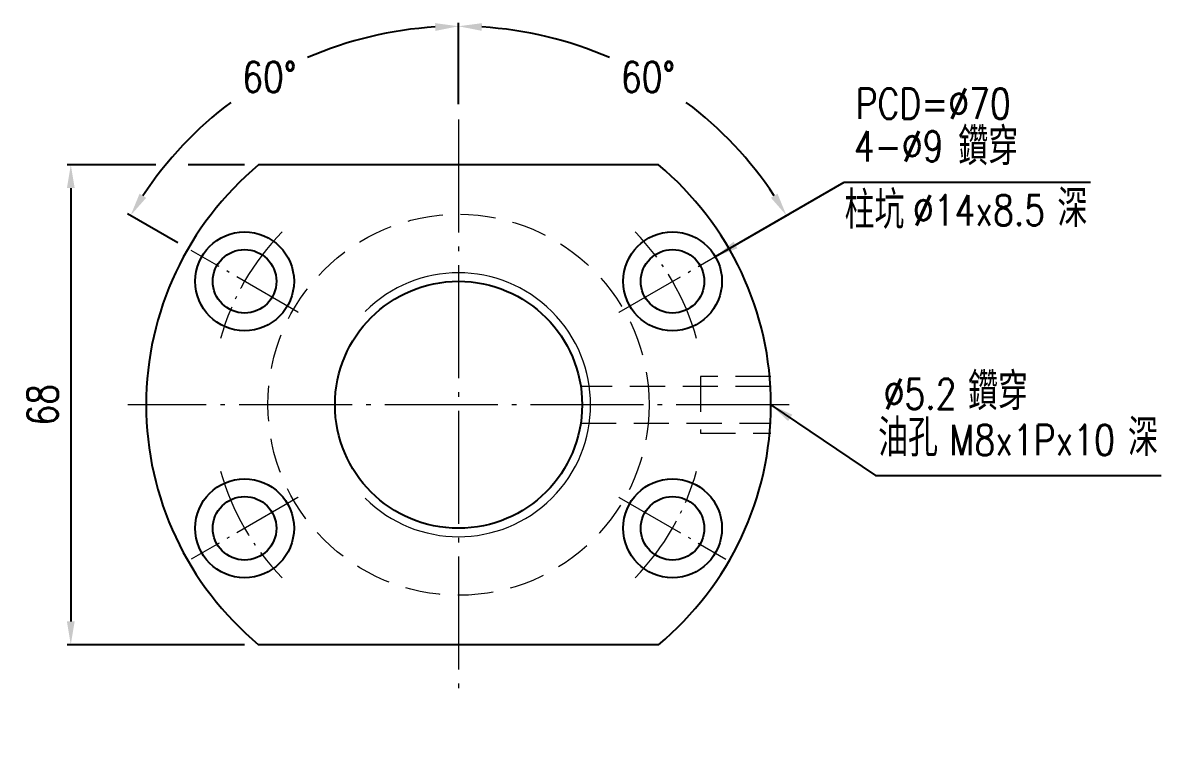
# Model space of a CAD drawing. Header units: millimetres. Extents: x -865 to -277, y -1663 to -1247.
# Drawn here: x -619.4 to -458.2, y -1591.5 to -1490.5 of the extents above; entities that cross this region are included whole.
import ezdxf
from ezdxf.enums import TextEntityAlignment as Align

# ---------------------------------------------------------------- set-up
doc = ezdxf.new("R2010")
doc.units = ezdxf.units.MM
doc.linetypes.add('CenLine', pattern=[25.8, 20, -2.5, 0.8, -2.5])
doc.linetypes.add('HidLine', pattern=[7.5, 5, -2.5])
doc.layers.get('DEFPOINTS').update_dxf_attribs({"linetype": 'CONTINUOUS'})
for name, color, linetype, lineweight in [('cen', 1, 'CenLine', 13), ('DIM', 6, 'CONTINUOUS', 9), ('hat', 4, 'CONTINUOUS', 9), ('hid', 5, 'HidLine', 15), ('str', 7, 'CONTINUOUS', 25), ('txt', 3, 'CONTINUOUS', 9)]:
    doc.layers.add(name, color=color, linetype=linetype, lineweight=lineweight)
doc.styles.add('SIMPLEX', font='simplex.shx', dxfattribs={"width": 0.8, "height": 4.3, "bigfont": 'chineset.shx'})
doc.dimstyles.new('STANDARD$0', dxfattribs={"dimscale": 0, "dimtxt": 6, "dimasz": 5, "dimexe": 0.5, "dimexo": 2, "dimgap": 1.7, "dimtad": 1, "dimdec": 3, "dimdsep": 46, "dimtxsty": 'SIMPLEX', "dimcen": 0.09, "dimclrd": 6, "dimclre": 6, "dimclrt": 3, "dimadec": 1, "dimazin": 2, "dimtp": -0.1, "dimtm": 0.2, "dimtfac": 1, "dimtdec": 3, "dimtmove": 0, "dimatfit": 3, "dimfxl": 0, "dimtvp": 0.790698, "dimarcsym": 0})
doc.dimstyles.new('STANDARD$2', dxfattribs={"dimscale": 0, "dimtxt": 6, "dimasz": 5, "dimexe": 0.5, "dimexo": 2.2, "dimgap": 2.2, "dimtad": 0, "dimtih": 1, "dimtoh": 1, "dimdec": 3, "dimrnd": 0.0005, "dimdsep": 46, "dimtxsty": 'SIMPLEX', "dimcen": 0.09, "dimclrd": 6, "dimclre": 6, "dimclrt": 3, "dimadec": 1, "dimazin": 2, "dimtp": -0.1, "dimtm": 0.2, "dimtfac": 1, "dimtdec": 3, "dimtmove": 2, "dimatfit": 3, "dimfxl": 0, "dimtvp": 0.790698, "dimarcsym": 0})
doc.dimstyles.new('STANDARD$7', dxfattribs={"dimscale": 0, "dimtxt": 5.5, "dimasz": 5, "dimexe": 0.5, "dimexo": 2, "dimgap": 2.2, "dimtad": 1, "dimdec": 3, "dimrnd": 0.0005, "dimdsep": 46, "dimtxsty": 'SIMPLEX', "dimcen": 0.09, "dimclrd": 6, "dimclre": 6, "dimclrt": 3, "dimadec": 1, "dimazin": 2, "dimtp": -0.1, "dimtm": 0.2, "dimtfac": 1, "dimtdec": 3, "dimtmove": 2, "dimatfit": 3, "dimfxl": 0, "dimtvp": 0.790698, "dimarcsym": 0})

# ---------------------------------------------------------------- blocks, each defined once
blk = doc.blocks.new('*D127')
at = {"layer": 'DEFPOINTS', "color": 0}
for p in [(-557.7, -1504.26), (-523.22, -1503.58), (-519.84, -1522.81), (-534.94, -1531.53), (-557.7, -1591.5)]:
    blk.add_point(p, dxfattribs=at)
at = {"layer": 'DIM', "color": 6, "lineweight": -2}
for p, q in [((-557.7, -1502.06), (-557.7, -1490.53)), ((-517.93, -1521.71), (-510.81, -1517.6))]:
    blk.add_line(p, q, dxfattribs=at)
for start, end in [(66.5063, 86.4746), (33.5254, 53.0332)]:
    blk.add_arc((-557.7, -1544.67), 53.64, start, end, dxfattribs=at)
at = {"layer": 'DIM', "color": 6}
for points in [[(-554.42, -1491.68), (-554.39, -1490.59), (-557.7, -1491.03)], [(-512.52, -1514.76), (-513.45, -1515.34), (-511.25, -1517.85)]]:
    blk.add_solid(points, dxfattribs=at)
at = {"layer": 'DIM', "color": 3, "insert": (-530.88, -1498.22), "char_height": 4.3, "attachment_point": 5, "style": 'SIMPLEX'}
blk.add_mtext('60°', dxfattribs=at)
blk = doc.blocks.new('*D128')
at = {"layer": 'DEFPOINTS', "color": 0}
for p in [(-576.05, -1494.27), (-557.7, -1504.26), (-595.56, -1522.81), (-580.46, -1531.53), (-557.7, -1591.5)]:
    blk.add_point(p, dxfattribs=at)
at = {"layer": 'DIM', "color": 6, "lineweight": -2}
for p, q in [((-557.7, -1502.06), (-557.7, -1490.53)), ((-597.47, -1521.71), (-604.59, -1517.6))]:
    blk.add_line(p, q, dxfattribs=at)
for start, end in [(93.5254, 113.4937), (126.9668, 146.4746)]:
    blk.add_arc((-557.7, -1544.67), 53.64, start, end, dxfattribs=at)
at = {"layer": 'DIM', "color": 6}
for points in [[(-561.02, -1490.59), (-560.98, -1491.68), (-557.7, -1491.03)], [(-601.95, -1515.34), (-602.89, -1514.76), (-604.16, -1517.85)]]:
    blk.add_solid(points, dxfattribs=at)
at = {"layer": 'DIM', "color": 3, "insert": (-584.52, -1498.22), "char_height": 4.3, "attachment_point": 5, "style": 'SIMPLEX'}
blk.add_mtext('60°', dxfattribs=at)
blk = doc.blocks.new('*D133')
at = {"layer": 'DEFPOINTS', "color": 0}
for p in [(-586.02, -1510.67), (-612.63, -1578.67), (-586.02, -1578.67)]:
    blk.add_point(p, dxfattribs=at)
at = {"layer": 'str', "color": 6, "linetype": 'ByBlock', "lineweight": -2}
for p, q in [((-600.57, -1510.67), (-613.13, -1510.67)), ((-588.02, -1510.67), (-596.01, -1510.67)), ((-612.63, -1513.97), (-612.63, -1575.37)), ((-588.02, -1578.67), (-613.13, -1578.67))]:
    blk.add_line(p, q, dxfattribs=at)
at = {"layer": 'str', "color": 6}
for points in [[(-613.18, -1513.97), (-612.08, -1513.97), (-612.63, -1510.67)], [(-613.18, -1575.37), (-612.08, -1575.37), (-612.63, -1578.67)]]:
    blk.add_solid(points, dxfattribs=at)
at = {"layer": 'str', "color": 3, "insert": (-616.61, -1544.67), "char_height": 4.3, "attachment_point": 5, "rotation": 90, "style": 'SIMPLEX'}
blk.add_mtext('68', dxfattribs=at)

msp = doc.modelspace()

# ---------------------------------------------------------------- linework, layer by layer
at = {"layer": 'cen', "ltscale": 0.8}
for p, q in [((-557.7007, -1504.2598), (-557.7007, -1585.0898)), ((-580.4599, -1531.5348), (-580.3996, -1531.5695)), ((-535.0018, -1531.5695), (-534.9416, -1531.5348)), ((-510.8707, -1544.6748), (-604.5307, -1544.6748)), ((-580.4599, -1557.8148), (-580.3996, -1557.78)), ((-535.0018, -1557.78), (-534.9416, -1557.8148))]:
    msp.add_line(p, q, dxfattribs=at)
at = {"layer": 'cen', "ltscale": 0.5}
for p, q in [((-580.4599, -1531.5348), (-595.5633, -1522.8148)), ((-534.9416, -1531.5348), (-519.8381, -1522.8148)), ((-580.4599, -1557.8148), (-595.5633, -1566.5348)), ((-534.9416, -1557.8148), (-519.8381, -1566.5348))]:
    msp.add_line(p, q, dxfattribs=at)
for start, end in [(135.573203, 164.426797), (15.573203, 44.426797), (195.573203, 224.426797), (315.573203, 344.426797)]:
    msp.add_arc((-557.7007, -1544.6748), 35, start, end, dxfattribs=at)
at = {"layer": 'hat'}
msp.add_arc((-557.7007, -1544.6748), 18.7, 225, 135, dxfattribs=at)
at = {"layer": 'hid'}
for p, q in [((-513.4507, -1540.6748), (-523.4507, -1540.6748)), ((-523.4507, -1540.6748), (-523.4507, -1548.6748)), ((-513.4507, -1542.0748), (-540.3949, -1542.0748)), ((-540.3949, -1547.2748), (-513.4507, -1547.2748)), ((-523.4507, -1548.6748), (-513.4507, -1548.6748))]:
    msp.add_line(p, q, dxfattribs=at)
msp.add_circle((-557.7007, -1544.6748), 27, dxfattribs=at)
at = {"layer": 'str'}
for p, q in [((-529.38, -1510.6748), (-586.0214, -1510.6748)), ((-529.38, -1578.6748), (-586.0214, -1578.6748))]:
    msp.add_line(p, q, dxfattribs=at)
for centre, radius in [((-588.0116, -1527.1748), 7), ((-527.3898, -1527.1748), 7), ((-588.0116, -1527.1748), 4.5), ((-527.3898, -1527.1748), 4.5), ((-557.7007, -1544.6748), 17.5), ((-588.0116, -1562.1748), 7), ((-527.3898, -1562.1748), 7), ((-588.0116, -1562.1748), 4.5), ((-527.3898, -1562.1748), 4.5)]:
    msp.add_circle(centre, radius, dxfattribs=at)
for start, end in [(129.793013, 230.206987), (309.793013, 50.206987)]:
    msp.add_arc((-557.7007, -1544.6748), 44.25, start, end, dxfattribs=at)

# ---------------------------------------------------------------- texts
at = {"layer": 'txt', "style": 'SIMPLEX', "width": 0.8}
for s, height, p in [('PCD=%%c70', 4.3, (-501.4499, -1505.4455)), ('4-%%C9', 4.3, (-501.696, -1511.4655)), ('鑽穿', 5.3, (-486.9165, -1512.3021)), ('鑽穿', 5.3, (-485.5326, -1547.0212)), ('%%c5.2', 4.3, (-497.4864, -1546.5761)), ('油孔', 5.3, (-498.2656, -1553.5976)), ('深', 5.3, (-462.8783, -1553.5419)), ('M8x1Px10', 4.3, (-488.1665, -1553.0968))]:
    msp.add_text(s, height=height, dxfattribs=at).set_placement(p, align=Align.BOTTOM_LEFT)
for s, height, p in [('柱坑', 5.3, (-503.0253, -1514.4134)), ('深', 5.3, (-472.8715, -1514.1674)), ('%%c14x8.5', 4.3, (-493.3376, -1514.9547))]:
    msp.add_text(s, height=height, dxfattribs=at).set_placement(p, align=Align.TOP_LEFT)

# ---------------------------------------------------------------- dimensions: what is measured, and where the dimension line sits
at = {"layer": 'DIM'}
for base, line1, picture, middle in [((-576.0472, -1494.2682), ((-580.4599, -1531.5348), (-595.5633, -1522.8148)), '*D128', (-584.5215, -1498.2199)), ((-523.2206, -1503.583), ((-534.9416, -1531.5348), (-519.8381, -1522.8148)), '*D127', (-530.88, -1498.2199))]:
    dim = msp.add_angular_dim_2l(base=base, line1=line1, line2=((-557.7007, -1504.2598), (-557.7007, -1591.5048)), dimstyle='STANDARD$2', override={"dimscale": 1, "dimtxt": 4.3, "dimasz": 3.3, "dimgap": 1.832883, "dimtdec": 0, "dimarcsym": 1}, dxfattribs=at)
    dim.commit()
    dim.dimension.update_dxf_attribs({"geometry": picture, "text_midpoint": middle})
at = {"layer": 'str'}
dim = msp.add_linear_dim(base=(-612.6279, -1578.6748), p1=(-586.0214, -1510.6748), p2=(-586.0214, -1578.6748), angle=90, dimstyle='STANDARD$0', override={"dimscale": 1, "dimtxt": 4.3, "dimasz": 3.3, "dimgap": 1.832883, "dimtp": 0, "dimtm": 0.3, "dimtdec": 1, "dimarcsym": 1}, dxfattribs=at)
dim.commit()
dim.dimension.update_dxf_attribs({"geometry": '*D133', "text_midpoint": (-616.6108, -1544.6748)})

# ---------------------------------------------------------------- leaders
at = {"layer": 'DIM'}
for points in [[(-521.3276, -1523.6748), (-503.0745, -1513.1363), (-468.1741, -1513.1363)], [(-513.4507, -1544.6748), (-498.6552, -1554.7056), (-458.1651, -1554.7056)]]:
    msp.add_leader(points, dimstyle='STANDARD$7', override={"dimscale": 1, "dimtxt": 4.3, "dimasz": 3.3, "dimgap": 1.832883, "dimtdec": 0, "dimarcsym": 1}, dxfattribs=at)

doc.saveas('drawing.dxf')
